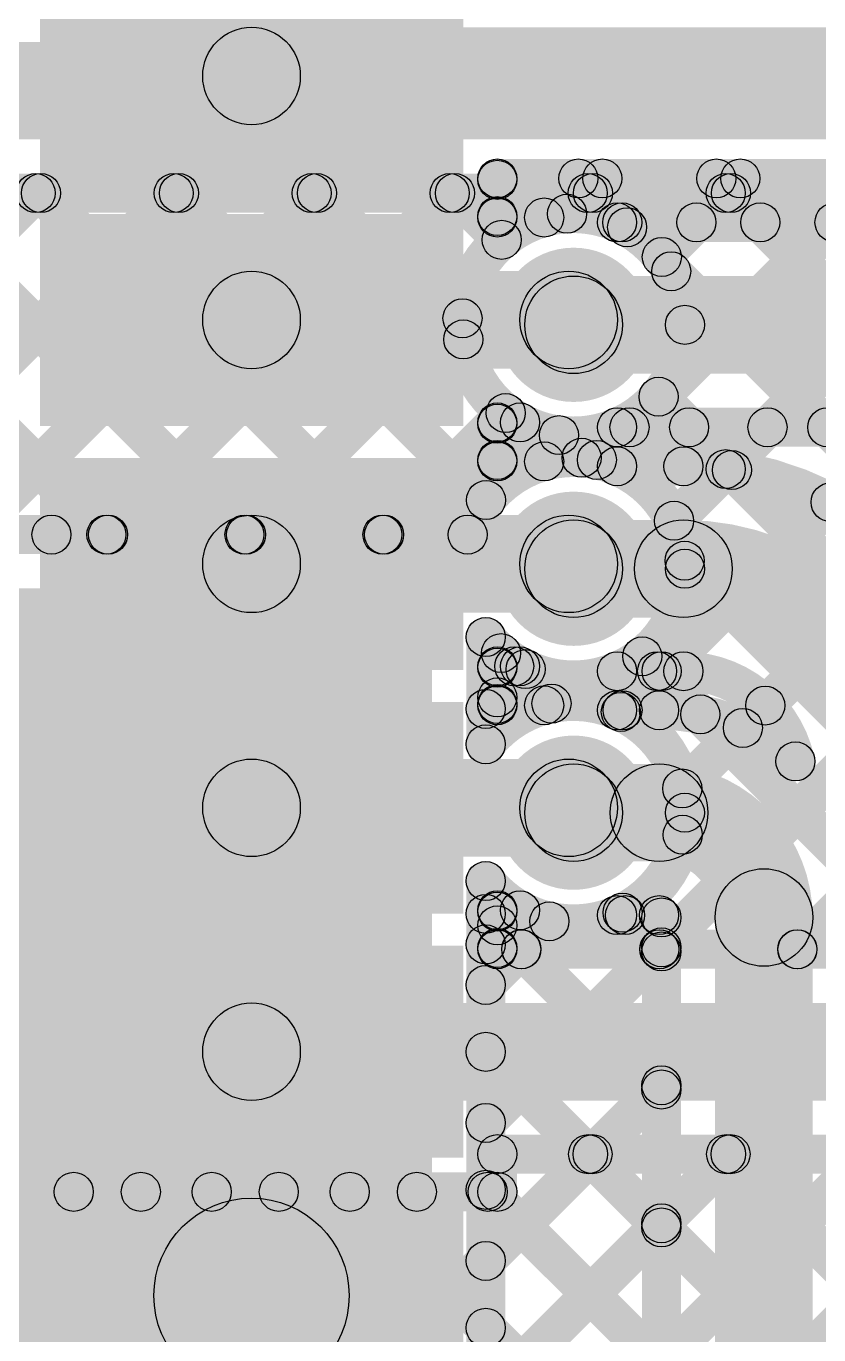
# Model space of a CAD drawing. Header units: millimetres. Extents: x 3.07 to 5.81, y 1.29 to 3.84.
# Drawn here: x 5.4988 to 5.6613, y 3.202 to 3.4702 of the extents above; entities that cross this region are included whole.
import ezdxf

# ---------------------------------------------------------------- set-up
doc = ezdxf.new("R2010")
doc.units = ezdxf.units.MM
doc.header["$MEASUREMENT"] = 0
for name, color, linetype in [('BottomLayer', 5, 'Continuous'), ('BottomSolder', 6, 'Continuous'), ('TopLayer', 1, 'Continuous'), ('TopPaste', 8, 'Continuous'), ('TopSolder', 216, 'Continuous'), ('ViaHoleLayer', 16, 'Continuous')]:
    doc.layers.add(name, color=color, linetype=linetype)

# ---------------------------------------------------------------- blocks, each defined once
blk = doc.blocks.new('ESP32_WROOM_32__16MB__16')
at = {"layer": 'TopLayer'}
for points in [[(0.29528, 0.3124), (0.37402, 0.3124), (0.37402, 0.27697), (0.29528, 0.27697)], [(0.29528, 0.2624), (0.37402, 0.2624), (0.37402, 0.22697), (0.29528, 0.22697)], [(0.29528, 0.2124), (0.37402, 0.2124), (0.37402, 0.17697), (0.29528, 0.17697)], [(0.29528, 0.1624), (0.37402, 0.1624), (0.37402, 0.12697), (0.29528, 0.12697)], [(0.29528, 0.1124), (0.37402, 0.1124), (0.37402, 0.07697), (0.29528, 0.07697)], [(0.29528, 0.0624), (0.37402, 0.0624), (0.37402, 0.02697), (0.29528, 0.02697)]]:
    blk.add_hatch(color=1, dxfattribs=at).paths.add_polyline_path(points)
at = {"layer": 'TopPaste'}
for points in [[(0.29528, 0.3124), (0.37402, 0.3124), (0.37402, 0.27697), (0.29528, 0.27697)], [(0.29528, 0.2624), (0.37402, 0.2624), (0.37402, 0.22697), (0.29528, 0.22697)], [(0.29528, 0.2124), (0.37402, 0.2124), (0.37402, 0.17697), (0.29528, 0.17697)], [(0.29528, 0.1624), (0.37402, 0.1624), (0.37402, 0.12697), (0.29528, 0.12697)], [(0.29528, 0.1124), (0.37402, 0.1124), (0.37402, 0.07697), (0.29528, 0.07697)], [(0.29528, 0.0624), (0.37402, 0.0624), (0.37402, 0.02697), (0.29528, 0.02697)]]:
    blk.add_hatch(color=8, dxfattribs=at).paths.add_polyline_path(points)
at = {"layer": 'TopSolder'}
for points in [[(0.29128, 0.3164), (0.37802, 0.3164), (0.37802, 0.27297), (0.29128, 0.27297)], [(0.29128, 0.2664), (0.37802, 0.2664), (0.37802, 0.22297), (0.29128, 0.22297)], [(0.29128, 0.2164), (0.37802, 0.2164), (0.37802, 0.17297), (0.29128, 0.17297)], [(0.29128, 0.1664), (0.37802, 0.1664), (0.37802, 0.12297), (0.29128, 0.12297)], [(0.29128, 0.1164), (0.37802, 0.1164), (0.37802, 0.07297), (0.29128, 0.07297)], [(0.29128, 0.0664), (0.37802, 0.0664), (0.37802, 0.02297), (0.29128, 0.02297)]]:
    blk.add_hatch(color=216, dxfattribs=at).paths.add_polyline_path(points)

msp = doc.modelspace()

# ---------------------------------------------------------------- hatches: boundary and pattern name
at = {"layer": 'BottomLayer'}
for points in [[(5.043, 3.447), (5.043, 3.467), (5.762, 3.467), (5.762, 3.447)], [(5.043, 3.432), (5.043, 3.44), (5.76, 3.44), (5.76, 3.432)], [(5.43358, 3.36317), (5.42792, 3.36883), (5.49792, 3.43883), (5.50358, 3.43317)], [(5.44243, 3.43317), (5.44809, 3.43883), (5.51809, 3.36883), (5.51243, 3.36317)], [(5.46186, 3.36317), (5.45621, 3.36883), (5.52621, 3.43883), (5.53186, 3.43317)], [(5.47072, 3.43317), (5.47638, 3.43883), (5.54638, 3.36883), (5.54072, 3.36317)], [(5.49015, 3.36317), (5.48449, 3.36883), (5.55449, 3.43883), (5.56015, 3.43317)], [(5.499, 3.43317), (5.50466, 3.43883), (5.57466, 3.36883), (5.569, 3.36317)], [(5.51843, 3.36317), (5.51278, 3.36883), (5.58278, 3.43883), (5.58843, 3.43317)], [(5.52729, 3.43317), (5.53294, 3.43883), (5.59587, 3.3759), (5.59022, 3.37024)], [(5.55557, 3.43317), (5.56123, 3.43883), (5.59121, 3.40884), (5.58556, 3.40319)], [(5.58386, 3.43317), (5.58951, 3.43883), (5.5991, 3.42924), (5.59344, 3.42359)], [(5.61249, 3.42894), (5.60683, 3.4346), (5.61106, 3.43883), (5.61672, 3.43317)], [(5.61214, 3.43317), (5.6178, 3.43883), (5.6238, 3.43283), (5.61814, 3.42717)], [(5.639, 3.42717), (5.63335, 3.43283), (5.63935, 3.43883), (5.645, 3.43317)], [(5.64042, 3.43317), (5.64608, 3.43883), (5.65208, 3.43283), (5.64642, 3.42717)], [(5.61991, 3.426), (5.61991, 3.434), (5.71134, 3.434), (5.71134, 3.426)], [(5.611, 3.399), (5.611, 3.419), (5.71134, 3.419), (5.71134, 3.399)], [(5.54672, 3.36317), (5.54106, 3.36883), (5.5854, 3.41317), (5.59106, 3.40751)], [(5.575, 3.36317), (5.56935, 3.36883), (5.59426, 3.39375), (5.59992, 3.38809)], [(5.61859, 3.37848), (5.61294, 3.38414), (5.61963, 3.39083), (5.62529, 3.38517)], [(5.61991, 3.384), (5.61991, 3.392), (5.71134, 3.392), (5.71134, 3.384)], [(5.63186, 3.38517), (5.63751, 3.39083), (5.64627, 3.38207), (5.64061, 3.37641)], [(5.645, 3.3766), (5.63934, 3.38225), (5.64791, 3.39083), (5.65357, 3.38517)], [(5.66014, 3.38517), (5.6658, 3.39083), (5.71583, 3.3408), (5.71017, 3.33514)], [(5.6665, 3.36981), (5.66084, 3.37547), (5.6762, 3.39083), (5.68185, 3.38517)], [(5.60519, 3.38356), (5.61084, 3.38921), (5.61548, 3.38458), (5.60982, 3.37892)], [(5.61991, 3.376), (5.61991, 3.384), (5.63351, 3.384), (5.63351, 3.376)], [(4.89, 3.362), (4.89, 3.37), (5.504, 3.37), (5.504, 3.362)], [(5.504, 3.362), (5.504, 3.37), (5.58929, 3.37), (5.58929, 3.362)], [(5.504, 3.362), (5.504, 3.37), (5.58929, 3.37), (5.58929, 3.362)], [(5.611, 3.349), (5.611, 3.369), (5.63351, 3.369), (5.63351, 3.349)], [(4.899, 3.293), (5.582, 3.293), (5.582, 3.355), (4.899, 3.355)], [(5.515, 2.971), (5.582, 2.971), (5.582, 3.355), (5.515, 3.355)], [(5.597, 3.32301), (5.589, 3.32301), (5.589, 3.34499), (5.597, 3.34499)], [(5.597, 3.32301), (5.589, 3.32301), (5.589, 3.34499), (5.597, 3.34499)], [(5.5933, 3.33888), (5.59896, 3.34453), (5.6093, 3.33419), (5.60365, 3.32853)], [(5.59583, 3.32743), (5.59017, 3.33309), (5.59833, 3.34125), (5.60399, 3.33559)], [(5.62385, 3.32717), (5.6182, 3.33283), (5.6262, 3.34083), (5.63185, 3.33517)], [(5.61991, 3.334), (5.61991, 3.342), (5.63351, 3.342), (5.63351, 3.334)], [(5.62529, 3.33517), (5.63094, 3.34083), (5.63979, 3.33198), (5.63413, 3.32632)], [(5.61991, 3.326), (5.61991, 3.334), (5.62852, 3.334), (5.62852, 3.326)], [(5.64852, 3.32355), (5.64286, 3.32921), (5.64745, 3.33379), (5.6531, 3.32813)], [(5.458, 2.886), (5.534, 2.886), (5.534, 3.322), (5.458, 3.322)], [(5.611, 3.299), (5.611, 3.319), (5.62852, 3.319), (5.62852, 3.299)], [(5.597, 3.282), (5.589, 3.282), (5.589, 3.29499), (5.597, 3.29499)], [(5.597, 3.282), (5.589, 3.282), (5.589, 3.29499), (5.597, 3.29499)], [(5.61991, 3.284), (5.61991, 3.292), (5.62852, 3.292), (5.62852, 3.284)], [(5.59017, 3.28543), (5.59583, 3.29109), (5.63183, 3.25509), (5.62617, 3.24943)], [(5.59583, 3.27086), (5.59017, 3.27652), (5.60322, 3.28956), (5.60887, 3.28391)], [(5.61872, 3.28517), (5.62438, 3.29083), (5.63183, 3.28338), (5.62617, 3.27772)], [(5.633, 2.583), (5.625, 2.583), (5.625, 3.28752), (5.633, 3.28752)], [(5.66, 2.581), (5.64, 2.581), (5.64, 3.28752), (5.66, 3.28752)], [(5.59583, 3.24258), (5.59017, 3.24823), (5.62617, 3.28423), (5.63183, 3.27858)], [(5.597, 2.963), (5.589, 2.963), (5.589, 3.282), (5.597, 3.282)], [(5.59017, 3.25715), (5.59583, 3.26281), (5.63183, 3.22681), (5.62617, 3.22115)], [(5.59583, 3.21429), (5.59017, 3.21995), (5.62617, 3.25595), (5.63183, 3.25029)], [(5.59017, 3.22887), (5.59583, 3.23452), (5.63183, 3.19852), (5.62617, 3.19287)], [(5.59583, 3.18601), (5.59017, 3.19166), (5.62617, 3.22766), (5.63183, 3.22201)], [(5.59017, 3.20058), (5.59583, 3.20624), (5.63183, 3.17024), (5.62617, 3.16458)]]:
    msp.add_hatch(color=5, dxfattribs=at).paths.add_polyline_path(points)
h = msp.add_hatch(color=5, dxfattribs=at)
edge = h.paths.add_edge_path()
edge.add_arc((5.50075, 3.436), 0.004, 0, 360)
h = msp.add_hatch(color=5, dxfattribs=at)
edge = h.paths.add_edge_path()
edge.add_arc((5.50183, 3.436), 0.004, 0, 360)
h = msp.add_hatch(color=5, dxfattribs=at)
edge = h.paths.add_edge_path()
edge.add_arc((5.52904, 3.436), 0.004, 0, 360)
h = msp.add_hatch(color=5, dxfattribs=at)
edge = h.paths.add_edge_path()
edge.add_arc((5.53012, 3.436), 0.004, 0, 360)
h = msp.add_hatch(color=5, dxfattribs=at)
edge = h.paths.add_edge_path()
edge.add_arc((5.55732, 3.436), 0.004, 0, 360)
h = msp.add_hatch(color=5, dxfattribs=at)
edge = h.paths.add_edge_path()
edge.add_arc((5.5584, 3.436), 0.004, 0, 360)
h = msp.add_hatch(color=5, dxfattribs=at)
edge = h.paths.add_edge_path()
edge.add_arc((5.58561, 3.436), 0.004, 0, 360)
h = msp.add_hatch(color=5, dxfattribs=at)
edge = h.paths.add_edge_path()
edge.add_arc((5.58668, 3.436), 0.004, 0, 360)
h = msp.add_hatch(color=5, dxfattribs=at)
edge = h.paths.add_edge_path()
edge.add_arc((5.61389, 3.436), 0.004, 0, 360)
h = msp.add_hatch(color=5, dxfattribs=at)
edge = h.paths.add_edge_path()
edge.add_arc((5.61497, 3.436), 0.004, 0, 360)
h = msp.add_hatch(color=5, dxfattribs=at)
edge = h.paths.add_edge_path()
edge.add_arc((5.64217, 3.436), 0.004, 0, 360)
h = msp.add_hatch(color=5, dxfattribs=at)
edge = h.paths.add_edge_path()
edge.add_arc((5.64325, 3.436), 0.004, 0, 360)
h = msp.add_hatch(color=5, dxfattribs=at)
edge = h.paths.add_edge_path()
edge.add_arc((5.60966, 3.43177), 0.004, 0, 360)
h = msp.add_hatch(color=5, dxfattribs=at)
edge = h.paths.add_edge_path()
edge.add_arc((5.61991, 3.43), 0.004, 0, 360)
h = msp.add_hatch(color=5, dxfattribs=at)
edge = h.paths.add_edge_path()
edge.add_arc((5.61991, 3.43), 0.004, 0, 360)
h = msp.add_hatch(color=5, dxfattribs=at)
edge = h.paths.add_edge_path()
edge.add_arc((5.62097, 3.43), 0.004, 0, 360)
h = msp.add_hatch(color=5, dxfattribs=at)
edge = h.paths.add_edge_path()
edge.add_arc((5.63617, 3.43), 0.004, 0, 360)
h = msp.add_hatch(color=5, dxfattribs=at)
edge = h.paths.add_edge_path()
edge.add_arc((5.64925, 3.43), 0.004, 0, 360)
h = msp.add_hatch(color=5, dxfattribs=at)
edge = h.paths.add_edge_path()
edge.add_arc((5.66446, 3.43), 0.004, 0, 360)
h = msp.add_hatch(color=5, dxfattribs=at)
edge = h.paths.add_edge_path()
edge.add_arc((5.59627, 3.42642), 0.004, 0, 360)
h = msp.add_hatch(color=5, dxfattribs=at)
edge = h.paths.add_edge_path()
edge.add_arc((5.611, 3.409), 0.01181, 0, 360)
h = msp.add_hatch(color=5, dxfattribs=at)
edge = h.paths.add_edge_path()
edge.add_arc((5.611, 3.409), 0.01, 0, 360)
h = msp.add_hatch(color=5, dxfattribs=at)
edge = h.paths.add_edge_path()
edge.add_arc((5.58823, 3.41034), 0.004, 0, 360)
h = msp.add_hatch(color=5, dxfattribs=at)
edge = h.paths.add_edge_path()
edge.add_arc((5.58839, 3.40601), 0.004, 0, 360)
h = msp.add_hatch(color=5, dxfattribs=at)
edge = h.paths.add_edge_path()
edge.add_arc((5.59709, 3.39092), 0.004, 0, 360)
h = msp.add_hatch(color=5, dxfattribs=at)
edge = h.paths.add_edge_path()
edge.add_arc((5.61991, 3.388), 0.004, 0, 360)
h = msp.add_hatch(color=5, dxfattribs=at)
edge = h.paths.add_edge_path()
edge.add_arc((5.61991, 3.388), 0.004, 0, 360)
h = msp.add_hatch(color=5, dxfattribs=at)
edge = h.paths.add_edge_path()
edge.add_arc((5.62246, 3.388), 0.004, 0, 360)
h = msp.add_hatch(color=5, dxfattribs=at)
edge = h.paths.add_edge_path()
edge.add_arc((5.63468, 3.388), 0.004, 0, 360)
h = msp.add_hatch(color=5, dxfattribs=at)
edge = h.paths.add_edge_path()
edge.add_arc((5.65074, 3.388), 0.004, 0, 360)
h = msp.add_hatch(color=5, dxfattribs=at)
edge = h.paths.add_edge_path()
edge.add_arc((5.66297, 3.388), 0.004, 0, 360)
h = msp.add_hatch(color=5, dxfattribs=at)
edge = h.paths.add_edge_path()
edge.add_arc((5.60801, 3.38639), 0.004, 0, 360)
h = msp.add_hatch(color=5, dxfattribs=at)
edge = h.paths.add_edge_path()
edge.add_arc((5.61265, 3.38175), 0.004, 0, 360)
h = msp.add_hatch(color=5, dxfattribs=at)
edge = h.paths.add_edge_path()
edge.add_arc((5.61577, 3.38131), 0.004, 0, 360)
h = msp.add_hatch(color=5, dxfattribs=at)
edge = h.paths.add_edge_path()
edge.add_arc((5.61991, 3.38), 0.004, 0, 360)
h = msp.add_hatch(color=5, dxfattribs=at)
edge = h.paths.add_edge_path()
edge.add_arc((5.61991, 3.38), 0.004, 0, 360)
h = msp.add_hatch(color=5, dxfattribs=at)
edge = h.paths.add_edge_path()
edge.add_arc((5.63351, 3.38), 0.004, 0, 360)
h = msp.add_hatch(color=5, dxfattribs=at)
edge = h.paths.add_edge_path()
edge.add_arc((5.63351, 3.38), 0.004, 0, 360)
h = msp.add_hatch(color=5, dxfattribs=at)
edge = h.paths.add_edge_path()
edge.add_arc((5.64217, 3.37942), 0.004, 0, 360)
h = msp.add_hatch(color=5, dxfattribs=at)
edge = h.paths.add_edge_path()
edge.add_arc((5.64344, 3.37924), 0.004, 0, 360)
h = msp.add_hatch(color=5, dxfattribs=at)
edge = h.paths.add_edge_path()
edge.add_arc((5.59305, 3.37307), 0.004, 0, 360)
h = msp.add_hatch(color=5, dxfattribs=at)
edge = h.paths.add_edge_path()
edge.add_arc((5.66367, 3.37264), 0.004, 0, 360)
h = msp.add_hatch(color=5, dxfattribs=at)
edge = h.paths.add_edge_path()
edge.add_arc((5.504, 3.366), 0.004, 0, 360)
h = msp.add_hatch(color=5, dxfattribs=at)
edge = h.paths.add_edge_path()
edge.add_arc((5.504, 3.366), 0.004, 0, 360)
h = msp.add_hatch(color=5, dxfattribs=at)
edge = h.paths.add_edge_path()
edge.add_arc((5.504, 3.366), 0.004, 0, 360)
h = msp.add_hatch(color=5, dxfattribs=at)
edge = h.paths.add_edge_path()
edge.add_arc((5.51526, 3.366), 0.004, 0, 360)
h = msp.add_hatch(color=5, dxfattribs=at)
edge = h.paths.add_edge_path()
edge.add_arc((5.5156, 3.366), 0.004, 0, 360)
h = msp.add_hatch(color=5, dxfattribs=at)
edge = h.paths.add_edge_path()
edge.add_arc((5.54355, 3.366), 0.004, 0, 360)
h = msp.add_hatch(color=5, dxfattribs=at)
edge = h.paths.add_edge_path()
edge.add_arc((5.54389, 3.366), 0.004, 0, 360)
h = msp.add_hatch(color=5, dxfattribs=at)
edge = h.paths.add_edge_path()
edge.add_arc((5.57183, 3.366), 0.004, 0, 360)
h = msp.add_hatch(color=5, dxfattribs=at)
edge = h.paths.add_edge_path()
edge.add_arc((5.57217, 3.366), 0.004, 0, 360)
h = msp.add_hatch(color=5, dxfattribs=at)
edge = h.paths.add_edge_path()
edge.add_arc((5.58929, 3.366), 0.004, 0, 360)
h = msp.add_hatch(color=5, dxfattribs=at)
edge = h.paths.add_edge_path()
edge.add_arc((5.58929, 3.366), 0.004, 0, 360)
h = msp.add_hatch(color=5, dxfattribs=at)
edge = h.paths.add_edge_path()
edge.add_arc((5.58929, 3.366), 0.004, 0, 360)
h = msp.add_hatch(color=5, dxfattribs=at)
edge = h.paths.add_edge_path()
edge.add_arc((5.611, 3.359), 0.01181, 0, 360)
h = msp.add_hatch(color=5, dxfattribs=at)
edge = h.paths.add_edge_path()
edge.add_arc((5.611, 3.359), 0.01, 0, 360)
h = msp.add_hatch(color=5, dxfattribs=at)
edge = h.paths.add_edge_path()
edge.add_arc((5.63351, 3.359), 0.01, 0, 360)
h = msp.add_hatch(color=5, dxfattribs=at)
edge = h.paths.add_edge_path()
edge.add_arc((5.63351, 3.359), 0.01, 0, 360)
h = msp.add_hatch(color=5, dxfattribs=at)
edge = h.paths.add_edge_path()
edge.add_arc((5.593, 3.34499), 0.004, 0, 360)
h = msp.add_hatch(color=5, dxfattribs=at)
edge = h.paths.add_edge_path()
edge.add_arc((5.593, 3.34499), 0.004, 0, 360)
h = msp.add_hatch(color=5, dxfattribs=at)
edge = h.paths.add_edge_path()
edge.add_arc((5.593, 3.34499), 0.004, 0, 360)
h = msp.add_hatch(color=5, dxfattribs=at)
edge = h.paths.add_edge_path()
edge.add_arc((5.59613, 3.3417), 0.004, 0, 360)
h = msp.add_hatch(color=5, dxfattribs=at)
edge = h.paths.add_edge_path()
edge.add_arc((5.60116, 3.33842), 0.004, 0, 360)
h = msp.add_hatch(color=5, dxfattribs=at)
edge = h.paths.add_edge_path()
edge.add_arc((5.61991, 3.338), 0.004, 0, 360)
h = msp.add_hatch(color=5, dxfattribs=at)
edge = h.paths.add_edge_path()
edge.add_arc((5.61991, 3.338), 0.004, 0, 360)
h = msp.add_hatch(color=5, dxfattribs=at)
edge = h.paths.add_edge_path()
edge.add_arc((5.62812, 3.338), 0.004, 0, 360)
h = msp.add_hatch(color=5, dxfattribs=at)
edge = h.paths.add_edge_path()
edge.add_arc((5.62903, 3.338), 0.004, 0, 360)
h = msp.add_hatch(color=5, dxfattribs=at)
edge = h.paths.add_edge_path()
edge.add_arc((5.63351, 3.338), 0.004, 0, 360)
h = msp.add_hatch(color=5, dxfattribs=at)
edge = h.paths.add_edge_path()
edge.add_arc((5.63351, 3.338), 0.004, 0, 360)
h = msp.add_hatch(color=5, dxfattribs=at)
edge = h.paths.add_edge_path()
edge.add_arc((5.60647, 3.33136), 0.004, 0, 360)
h = msp.add_hatch(color=5, dxfattribs=at)
edge = h.paths.add_edge_path()
edge.add_arc((5.65027, 3.33096), 0.004, 0, 360)
h = msp.add_hatch(color=5, dxfattribs=at)
edge = h.paths.add_edge_path()
edge.add_arc((5.593, 3.33026), 0.004, 0, 360)
h = msp.add_hatch(color=5, dxfattribs=at)
edge = h.paths.add_edge_path()
edge.add_arc((5.61991, 3.33), 0.004, 0, 360)
h = msp.add_hatch(color=5, dxfattribs=at)
edge = h.paths.add_edge_path()
edge.add_arc((5.61991, 3.33), 0.004, 0, 360)
h = msp.add_hatch(color=5, dxfattribs=at)
edge = h.paths.add_edge_path()
edge.add_arc((5.62103, 3.33), 0.004, 0, 360)
h = msp.add_hatch(color=5, dxfattribs=at)
edge = h.paths.add_edge_path()
edge.add_arc((5.62852, 3.33), 0.004, 0, 360)
h = msp.add_hatch(color=5, dxfattribs=at)
edge = h.paths.add_edge_path()
edge.add_arc((5.62852, 3.33), 0.004, 0, 360)
h = msp.add_hatch(color=5, dxfattribs=at)
edge = h.paths.add_edge_path()
edge.add_arc((5.63696, 3.32915), 0.004, 0, 360)
h = msp.add_hatch(color=5, dxfattribs=at)
edge = h.paths.add_edge_path()
edge.add_arc((5.64569, 3.32638), 0.004, 0, 360)
h = msp.add_hatch(color=5, dxfattribs=at)
edge = h.paths.add_edge_path()
edge.add_arc((5.593, 3.32301), 0.004, 0, 360)
h = msp.add_hatch(color=5, dxfattribs=at)
edge = h.paths.add_edge_path()
edge.add_arc((5.593, 3.32301), 0.004, 0, 360)
h = msp.add_hatch(color=5, dxfattribs=at)
edge = h.paths.add_edge_path()
edge.add_arc((5.593, 3.32301), 0.004, 0, 360)
h = msp.add_hatch(color=5, dxfattribs=at)
edge = h.paths.add_edge_path()
edge.add_arc((5.65646, 3.31952), 0.004, 0, 360)
h = msp.add_hatch(color=5, dxfattribs=at)
edge = h.paths.add_edge_path()
edge.add_arc((5.65646, 3.31952), 0.004, 0, 360)
h = msp.add_hatch(color=5, dxfattribs=at)
edge = h.paths.add_edge_path()
edge.add_arc((5.611, 3.309), 0.01181, 0, 360)
h = msp.add_hatch(color=5, dxfattribs=at)
edge = h.paths.add_edge_path()
edge.add_arc((5.611, 3.309), 0.01, 0, 360)
h = msp.add_hatch(color=5, dxfattribs=at)
edge = h.paths.add_edge_path()
edge.add_arc((5.62852, 3.309), 0.01, 0, 360)
h = msp.add_hatch(color=5, dxfattribs=at)
edge = h.paths.add_edge_path()
edge.add_arc((5.62852, 3.309), 0.01, 0, 360)
h = msp.add_hatch(color=5, dxfattribs=at)
edge = h.paths.add_edge_path()
edge.add_arc((5.593, 3.29499), 0.004, 0, 360)
h = msp.add_hatch(color=5, dxfattribs=at)
edge = h.paths.add_edge_path()
edge.add_arc((5.593, 3.29499), 0.004, 0, 360)
h = msp.add_hatch(color=5, dxfattribs=at)
edge = h.paths.add_edge_path()
edge.add_arc((5.593, 3.29499), 0.004, 0, 360)
h = msp.add_hatch(color=5, dxfattribs=at)
edge = h.paths.add_edge_path()
edge.add_arc((5.65, 3.28752), 0.01, 0, 360)
h = msp.add_hatch(color=5, dxfattribs=at)
edge = h.paths.add_edge_path()
edge.add_arc((5.65, 3.28752), 0.01, 0, 360)
h = msp.add_hatch(color=5, dxfattribs=at)
edge = h.paths.add_edge_path()
edge.add_arc((5.593, 3.28826), 0.004, 0, 360)
h = msp.add_hatch(color=5, dxfattribs=at)
edge = h.paths.add_edge_path()
edge.add_arc((5.61991, 3.288), 0.004, 0, 360)
h = msp.add_hatch(color=5, dxfattribs=at)
edge = h.paths.add_edge_path()
edge.add_arc((5.61991, 3.288), 0.004, 0, 360)
h = msp.add_hatch(color=5, dxfattribs=at)
edge = h.paths.add_edge_path()
edge.add_arc((5.62155, 3.288), 0.004, 0, 360)
h = msp.add_hatch(color=5, dxfattribs=at)
edge = h.paths.add_edge_path()
edge.add_arc((5.62852, 3.288), 0.004, 0, 360)
h = msp.add_hatch(color=5, dxfattribs=at)
edge = h.paths.add_edge_path()
edge.add_arc((5.629, 3.28752), 0.004, 0, 360)
h = msp.add_hatch(color=5, dxfattribs=at)
edge = h.paths.add_edge_path()
edge.add_arc((5.60604, 3.28673), 0.004, 0, 360)
h = msp.add_hatch(color=5, dxfattribs=at)
edge = h.paths.add_edge_path()
edge.add_arc((5.593, 3.282), 0.004, 0, 360)
h = msp.add_hatch(color=5, dxfattribs=at)
edge = h.paths.add_edge_path()
edge.add_arc((5.593, 3.282), 0.004, 0, 360)
h = msp.add_hatch(color=5, dxfattribs=at)
edge = h.paths.add_edge_path()
edge.add_arc((5.593, 3.282), 0.004, 0, 360)
h = msp.add_hatch(color=5, dxfattribs=at)
edge = h.paths.add_edge_path()
edge.add_arc((5.629, 3.2814), 0.004, 0, 360)
h = msp.add_hatch(color=5, dxfattribs=at)
edge = h.paths.add_edge_path()
edge.add_arc((5.629, 3.28055), 0.004, 0, 360)
h = msp.add_hatch(color=5, dxfattribs=at)
edge = h.paths.add_edge_path()
edge.add_arc((5.593, 3.27369), 0.004, 0, 360)
h = msp.add_hatch(color=5, dxfattribs=at)
edge = h.paths.add_edge_path()
edge.add_arc((5.593, 3.25998), 0.004, 0, 360)
h = msp.add_hatch(color=5, dxfattribs=at)
edge = h.paths.add_edge_path()
edge.add_arc((5.629, 3.25312), 0.004, 0, 360)
h = msp.add_hatch(color=5, dxfattribs=at)
edge = h.paths.add_edge_path()
edge.add_arc((5.629, 3.25226), 0.004, 0, 360)
h = msp.add_hatch(color=5, dxfattribs=at)
edge = h.paths.add_edge_path()
edge.add_arc((5.593, 3.2454), 0.004, 0, 360)
h = msp.add_hatch(color=5, dxfattribs=at)
edge = h.paths.add_edge_path()
edge.add_arc((5.593, 3.23169), 0.004, 0, 360)
h = msp.add_hatch(color=5, dxfattribs=at)
edge = h.paths.add_edge_path()
edge.add_arc((5.629, 3.22484), 0.004, 0, 360)
h = msp.add_hatch(color=5, dxfattribs=at)
edge = h.paths.add_edge_path()
edge.add_arc((5.629, 3.22398), 0.004, 0, 360)
h = msp.add_hatch(color=5, dxfattribs=at)
edge = h.paths.add_edge_path()
edge.add_arc((5.593, 3.21712), 0.004, 0, 360)
h = msp.add_hatch(color=5, dxfattribs=at)
edge = h.paths.add_edge_path()
edge.add_arc((5.593, 3.20341), 0.004, 0, 360)
at = {"layer": 'BottomSolder'}
h = msp.add_hatch(color=6, dxfattribs=at)
edge = h.paths.add_edge_path()
edge.add_arc((5.611, 3.409), 0.01581, 0, 360)
h = msp.add_hatch(color=6, dxfattribs=at)
edge = h.paths.add_edge_path()
edge.add_arc((5.611, 3.359), 0.01581, 0, 360)
h = msp.add_hatch(color=6, dxfattribs=at)
edge = h.paths.add_edge_path()
edge.add_arc((5.611, 3.309), 0.01581, 0, 360)
at = {"layer": 'TopLayer'}
for points in [[(5.21373, 3.49217), (5.21939, 3.49783), (5.52567, 3.19155), (5.52001, 3.18589)], [(5.545, 3.45), (5.545, 3.47), (5.74868, 3.47), (5.74868, 3.45)], [(5.59537, 3.435), (5.59537, 3.443), (5.74868, 3.443), (5.74868, 3.435)], [(5.61249, 3.42894), (5.60683, 3.4346), (5.61406, 3.44183), (5.61972, 3.43617)], [(5.60914, 3.43617), (5.6148, 3.44183), (5.6248, 3.43183), (5.61914, 3.42617)], [(5.61859, 3.37848), (5.61294, 3.38414), (5.67063, 3.44183), (5.67629, 3.43617)], [(5.62351, 3.32683), (5.61785, 3.33248), (5.7272, 3.44183), (5.73285, 3.43617)], [(5.63191, 3.42008), (5.62625, 3.42574), (5.64235, 3.44183), (5.648, 3.43617)], [(5.63441, 3.36601), (5.62875, 3.37167), (5.69891, 3.44183), (5.70457, 3.43617)], [(5.63742, 3.43617), (5.64308, 3.44183), (5.75783, 3.32708), (5.75217, 3.32142)], [(5.59937, 3.43128), (5.59137, 3.43128), (5.59137, 3.43872), (5.59937, 3.43872)], [(5.59937, 3.43128), (5.59137, 3.43128), (5.59137, 3.43872), (5.59937, 3.43872)], [(5.63609, 3.31113), (5.63044, 3.31678), (5.75166, 3.438), (5.75731, 3.43235)], [(5.59537, 3.427), (5.59537, 3.435), (5.60497, 3.435), (5.60497, 3.427)], [(5.62817, 3.41714), (5.63383, 3.4228), (5.75783, 3.2988), (5.75217, 3.29314)], [(5.545, 3.4), (5.545, 3.42), (5.61, 3.42), (5.61, 3.4)], [(5.63142, 3.27817), (5.62577, 3.28383), (5.75217, 3.41023), (5.75783, 3.40458)], [(5.62559, 3.39144), (5.63124, 3.3971), (5.75783, 3.27051), (5.75217, 3.26486)], [(5.59537, 3.385), (5.59537, 3.393), (5.60003, 3.393), (5.60003, 3.385)], [(5.59937, 3.38128), (5.59137, 3.38128), (5.59137, 3.38872), (5.59937, 3.38872)], [(5.59937, 3.38128), (5.59137, 3.38128), (5.59137, 3.38872), (5.59937, 3.38872)], [(5.60519, 3.38356), (5.61084, 3.38921), (5.61548, 3.38458), (5.60982, 3.37892)], [(5.59537, 3.377), (5.59537, 3.385), (5.60497, 3.385), (5.60497, 3.377)], [(5.65971, 3.27817), (5.65405, 3.28383), (5.75217, 3.38195), (5.75783, 3.37629)], [(5.545, 3.35), (5.545, 3.37), (5.61, 3.37), (5.61, 3.35)], [(5.63092, 3.35782), (5.63658, 3.36348), (5.71763, 3.28243), (5.71197, 3.27677)], [(5.59537, 3.335), (5.59537, 3.343), (5.60003, 3.343), (5.60003, 3.335)], [(5.62224, 3.33822), (5.6279, 3.34387), (5.68794, 3.28383), (5.68229, 3.27817)], [(5.5982, 3.3298), (5.59254, 3.33546), (5.59833, 3.34125), (5.60399, 3.33559)], [(5.596, 3.33617), (5.60166, 3.34183), (5.6093, 3.33419), (5.60365, 3.32853)], [(5.59937, 3.33128), (5.59137, 3.33128), (5.59137, 3.33872), (5.59937, 3.33872)], [(5.59937, 3.33128), (5.59137, 3.33128), (5.59137, 3.33872), (5.59937, 3.33872)], [(5.59537, 3.327), (5.59537, 3.335), (5.60497, 3.335), (5.60497, 3.327)], [(5.545, 3.3), (5.545, 3.32), (5.61, 3.32), (5.61, 3.3)], [(5.63053, 3.30165), (5.63619, 3.3073), (5.65966, 3.28383), (5.654, 3.27817)], [(5.59537, 3.285), (5.59537, 3.293), (5.60003, 3.293), (5.60003, 3.285)], [(5.59937, 3.28128), (5.59137, 3.28128), (5.59137, 3.28872), (5.59937, 3.28872)], [(5.59937, 3.28128), (5.59137, 3.28128), (5.59137, 3.28872), (5.59937, 3.28872)], [(5.59254, 3.28306), (5.5982, 3.28872), (5.60309, 3.28383), (5.59743, 3.27817)], [(5.60314, 3.27817), (5.59748, 3.28383), (5.60322, 3.28956), (5.60887, 3.28391)], [(5.6182, 3.28569), (5.62386, 3.29134), (5.63138, 3.28383), (5.62572, 3.27817)], [(5.59537, 3.277), (5.59537, 3.285), (5.69897, 3.285), (5.69897, 3.277)], [(5.545, 3.25), (5.545, 3.27), (5.704, 3.27), (5.704, 3.25)], [(5.56742, 3.18589), (5.56177, 3.19155), (5.61205, 3.24183), (5.61771, 3.23617)], [(5.59571, 3.18589), (5.59005, 3.19155), (5.64034, 3.24183), (5.64599, 3.23617)], [(5.59537, 3.235), (5.59537, 3.243), (5.69403, 3.243), (5.69403, 3.235)], [(5.61628, 3.17817), (5.61062, 3.18383), (5.66862, 3.24183), (5.67428, 3.23617)], [(5.61115, 3.23617), (5.61681, 3.24183), (5.67481, 3.18383), (5.66915, 3.17817)], [(5.63943, 3.23617), (5.64509, 3.24183), (5.70309, 3.18383), (5.69743, 3.17817)], [(5.59937, 3.23128), (5.59137, 3.23128), (5.59137, 3.239), (5.59937, 3.239)], [(5.64456, 3.17817), (5.6389, 3.18383), (5.69519, 3.24011), (5.70085, 3.23446)], [(5.49463, 3.22728), (5.49463, 3.23528), (5.59537, 3.23528), (5.59537, 3.22728)], [(5.16485, 2.86817), (5.1592, 2.87383), (5.51948, 3.23411), (5.52514, 3.22845)], [(5.51086, 3.18589), (5.5052, 3.19155), (5.54777, 3.23411), (5.55342, 3.22845)], [(5.50573, 3.22845), (5.51139, 3.23411), (5.55395, 3.19155), (5.5483, 3.18589)], [(5.53914, 3.18589), (5.53348, 3.19155), (5.57605, 3.23411), (5.58171, 3.22845)], [(5.53401, 3.22845), (5.53967, 3.23411), (5.58224, 3.19155), (5.57658, 3.18589)], [(5.5623, 3.22845), (5.56796, 3.23411), (5.61824, 3.18383), (5.61258, 3.17817)], [(5.59058, 3.22845), (5.59624, 3.23411), (5.64652, 3.18383), (5.64087, 3.17817)], [(5.17667, 3.19), (5.17667, 3.23), (5.545, 3.23), (5.545, 3.19)]]:
    msp.add_hatch(color=1, dxfattribs=at).paths.add_polyline_path(points)
h = msp.add_hatch(color=1, dxfattribs=at)
edge = h.paths.add_edge_path()
edge.add_arc((5.545, 3.46), 0.01, 0, 360)
h = msp.add_hatch(color=1, dxfattribs=at)
edge = h.paths.add_edge_path()
edge.add_arc((5.59537, 3.439), 0.004, 0, 360)
h = msp.add_hatch(color=1, dxfattribs=at)
edge = h.paths.add_edge_path()
edge.add_arc((5.59537, 3.43872), 0.004, 0, 360)
h = msp.add_hatch(color=1, dxfattribs=at)
edge = h.paths.add_edge_path()
edge.add_arc((5.59537, 3.43872), 0.004, 0, 360)
h = msp.add_hatch(color=1, dxfattribs=at)
edge = h.paths.add_edge_path()
edge.add_arc((5.61197, 3.439), 0.004, 0, 360)
h = msp.add_hatch(color=1, dxfattribs=at)
edge = h.paths.add_edge_path()
edge.add_arc((5.61689, 3.439), 0.004, 0, 360)
h = msp.add_hatch(color=1, dxfattribs=at)
edge = h.paths.add_edge_path()
edge.add_arc((5.64025, 3.439), 0.004, 0, 360)
h = msp.add_hatch(color=1, dxfattribs=at)
edge = h.paths.add_edge_path()
edge.add_arc((5.64517, 3.439), 0.004, 0, 360)
h = msp.add_hatch(color=1, dxfattribs=at)
edge = h.paths.add_edge_path()
edge.add_arc((5.59537, 3.43128), 0.004, 0, 360)
h = msp.add_hatch(color=1, dxfattribs=at)
edge = h.paths.add_edge_path()
edge.add_arc((5.59537, 3.43128), 0.004, 0, 360)
h = msp.add_hatch(color=1, dxfattribs=at)
edge = h.paths.add_edge_path()
edge.add_arc((5.59537, 3.431), 0.004, 0, 360)
h = msp.add_hatch(color=1, dxfattribs=at)
edge = h.paths.add_edge_path()
edge.add_arc((5.60497, 3.431), 0.004, 0, 360)
h = msp.add_hatch(color=1, dxfattribs=at)
edge = h.paths.add_edge_path()
edge.add_arc((5.60497, 3.431), 0.004, 0, 360)
h = msp.add_hatch(color=1, dxfattribs=at)
edge = h.paths.add_edge_path()
edge.add_arc((5.60966, 3.43177), 0.004, 0, 360)
h = msp.add_hatch(color=1, dxfattribs=at)
edge = h.paths.add_edge_path()
edge.add_arc((5.62197, 3.429), 0.004, 0, 360)
h = msp.add_hatch(color=1, dxfattribs=at)
edge = h.paths.add_edge_path()
edge.add_arc((5.62908, 3.42291), 0.004, 0, 360)
h = msp.add_hatch(color=1, dxfattribs=at)
edge = h.paths.add_edge_path()
edge.add_arc((5.631, 3.41997), 0.004, 0, 360)
h = msp.add_hatch(color=1, dxfattribs=at)
edge = h.paths.add_edge_path()
edge.add_arc((5.611, 3.409), 0.01181, 0, 360)
h = msp.add_hatch(color=1, dxfattribs=at)
edge = h.paths.add_edge_path()
edge.add_arc((5.545, 3.41), 0.01, 0, 360)
h = msp.add_hatch(color=1, dxfattribs=at)
edge = h.paths.add_edge_path()
edge.add_arc((5.61, 3.41), 0.01, 0, 360)
h = msp.add_hatch(color=1, dxfattribs=at)
edge = h.paths.add_edge_path()
edge.add_arc((5.63381, 3.409), 0.004, 0, 360)
h = msp.add_hatch(color=1, dxfattribs=at)
edge = h.paths.add_edge_path()
edge.add_arc((5.63381, 3.409), 0.004, 0, 360)
h = msp.add_hatch(color=1, dxfattribs=at)
edge = h.paths.add_edge_path()
edge.add_arc((5.62842, 3.39427), 0.004, 0, 360)
h = msp.add_hatch(color=1, dxfattribs=at)
edge = h.paths.add_edge_path()
edge.add_arc((5.59537, 3.389), 0.004, 0, 360)
h = msp.add_hatch(color=1, dxfattribs=at)
edge = h.paths.add_edge_path()
edge.add_arc((5.59537, 3.38872), 0.004, 0, 360)
h = msp.add_hatch(color=1, dxfattribs=at)
edge = h.paths.add_edge_path()
edge.add_arc((5.59537, 3.38872), 0.004, 0, 360)
h = msp.add_hatch(color=1, dxfattribs=at)
edge = h.paths.add_edge_path()
edge.add_arc((5.60003, 3.389), 0.004, 0, 360)
h = msp.add_hatch(color=1, dxfattribs=at)
edge = h.paths.add_edge_path()
edge.add_arc((5.60003, 3.389), 0.004, 0, 360)
h = msp.add_hatch(color=1, dxfattribs=at)
edge = h.paths.add_edge_path()
edge.add_arc((5.60801, 3.38639), 0.004, 0, 360)
h = msp.add_hatch(color=1, dxfattribs=at)
edge = h.paths.add_edge_path()
edge.add_arc((5.59537, 3.38128), 0.004, 0, 360)
h = msp.add_hatch(color=1, dxfattribs=at)
edge = h.paths.add_edge_path()
edge.add_arc((5.59537, 3.38128), 0.004, 0, 360)
h = msp.add_hatch(color=1, dxfattribs=at)
edge = h.paths.add_edge_path()
edge.add_arc((5.61265, 3.38175), 0.004, 0, 360)
h = msp.add_hatch(color=1, dxfattribs=at)
edge = h.paths.add_edge_path()
edge.add_arc((5.61577, 3.38131), 0.004, 0, 360)
h = msp.add_hatch(color=1, dxfattribs=at)
edge = h.paths.add_edge_path()
edge.add_arc((5.59537, 3.381), 0.004, 0, 360)
h = msp.add_hatch(color=1, dxfattribs=at)
edge = h.paths.add_edge_path()
edge.add_arc((5.60497, 3.381), 0.004, 0, 360)
h = msp.add_hatch(color=1, dxfattribs=at)
edge = h.paths.add_edge_path()
edge.add_arc((5.60497, 3.381), 0.004, 0, 360)
h = msp.add_hatch(color=1, dxfattribs=at)
edge = h.paths.add_edge_path()
edge.add_arc((5.63158, 3.36884), 0.004, 0, 360)
h = msp.add_hatch(color=1, dxfattribs=at)
edge = h.paths.add_edge_path()
edge.add_arc((5.545, 3.36), 0.01, 0, 360)
h = msp.add_hatch(color=1, dxfattribs=at)
edge = h.paths.add_edge_path()
edge.add_arc((5.611, 3.359), 0.01181, 0, 360)
h = msp.add_hatch(color=1, dxfattribs=at)
edge = h.paths.add_edge_path()
edge.add_arc((5.61, 3.36), 0.01, 0, 360)
h = msp.add_hatch(color=1, dxfattribs=at)
edge = h.paths.add_edge_path()
edge.add_arc((5.63375, 3.36065), 0.004, 0, 360)
h = msp.add_hatch(color=1, dxfattribs=at)
edge = h.paths.add_edge_path()
edge.add_arc((5.63381, 3.359), 0.004, 0, 360)
h = msp.add_hatch(color=1, dxfattribs=at)
edge = h.paths.add_edge_path()
edge.add_arc((5.63381, 3.359), 0.004, 0, 360)
h = msp.add_hatch(color=1, dxfattribs=at)
edge = h.paths.add_edge_path()
edge.add_arc((5.62507, 3.34105), 0.004, 0, 360)
h = msp.add_hatch(color=1, dxfattribs=at)
edge = h.paths.add_edge_path()
edge.add_arc((5.59537, 3.339), 0.004, 0, 360)
h = msp.add_hatch(color=1, dxfattribs=at)
edge = h.paths.add_edge_path()
edge.add_arc((5.59537, 3.33872), 0.004, 0, 360)
h = msp.add_hatch(color=1, dxfattribs=at)
edge = h.paths.add_edge_path()
edge.add_arc((5.59537, 3.33872), 0.004, 0, 360)
h = msp.add_hatch(color=1, dxfattribs=at)
edge = h.paths.add_edge_path()
edge.add_arc((5.59883, 3.339), 0.004, 0, 360)
h = msp.add_hatch(color=1, dxfattribs=at)
edge = h.paths.add_edge_path()
edge.add_arc((5.60003, 3.339), 0.004, 0, 360)
h = msp.add_hatch(color=1, dxfattribs=at)
edge = h.paths.add_edge_path()
edge.add_arc((5.60003, 3.339), 0.004, 0, 360)
h = msp.add_hatch(color=1, dxfattribs=at)
edge = h.paths.add_edge_path()
edge.add_arc((5.60116, 3.33842), 0.004, 0, 360)
h = msp.add_hatch(color=1, dxfattribs=at)
edge = h.paths.add_edge_path()
edge.add_arc((5.59537, 3.33263), 0.004, 0, 360)
h = msp.add_hatch(color=1, dxfattribs=at)
edge = h.paths.add_edge_path()
edge.add_arc((5.59537, 3.33128), 0.004, 0, 360)
h = msp.add_hatch(color=1, dxfattribs=at)
edge = h.paths.add_edge_path()
edge.add_arc((5.59537, 3.33128), 0.004, 0, 360)
h = msp.add_hatch(color=1, dxfattribs=at)
edge = h.paths.add_edge_path()
edge.add_arc((5.59537, 3.331), 0.004, 0, 360)
h = msp.add_hatch(color=1, dxfattribs=at)
edge = h.paths.add_edge_path()
edge.add_arc((5.60497, 3.331), 0.004, 0, 360)
h = msp.add_hatch(color=1, dxfattribs=at)
edge = h.paths.add_edge_path()
edge.add_arc((5.60497, 3.331), 0.004, 0, 360)
h = msp.add_hatch(color=1, dxfattribs=at)
edge = h.paths.add_edge_path()
edge.add_arc((5.60647, 3.33136), 0.004, 0, 360)
h = msp.add_hatch(color=1, dxfattribs=at)
edge = h.paths.add_edge_path()
edge.add_arc((5.62068, 3.32965), 0.004, 0, 360)
h = msp.add_hatch(color=1, dxfattribs=at)
edge = h.paths.add_edge_path()
edge.add_arc((5.545, 3.31), 0.01, 0, 360)
h = msp.add_hatch(color=1, dxfattribs=at)
edge = h.paths.add_edge_path()
edge.add_arc((5.611, 3.309), 0.01181, 0, 360)
h = msp.add_hatch(color=1, dxfattribs=at)
edge = h.paths.add_edge_path()
edge.add_arc((5.61, 3.31), 0.01, 0, 360)
h = msp.add_hatch(color=1, dxfattribs=at)
edge = h.paths.add_edge_path()
edge.add_arc((5.63327, 3.31396), 0.004, 0, 360)
h = msp.add_hatch(color=1, dxfattribs=at)
edge = h.paths.add_edge_path()
edge.add_arc((5.63381, 3.309), 0.004, 0, 360)
h = msp.add_hatch(color=1, dxfattribs=at)
edge = h.paths.add_edge_path()
edge.add_arc((5.63381, 3.309), 0.004, 0, 360)
h = msp.add_hatch(color=1, dxfattribs=at)
edge = h.paths.add_edge_path()
edge.add_arc((5.63336, 3.30447), 0.004, 0, 360)
h = msp.add_hatch(color=1, dxfattribs=at)
edge = h.paths.add_edge_path()
edge.add_arc((5.59537, 3.289), 0.004, 0, 360)
h = msp.add_hatch(color=1, dxfattribs=at)
edge = h.paths.add_edge_path()
edge.add_arc((5.59537, 3.28872), 0.004, 0, 360)
h = msp.add_hatch(color=1, dxfattribs=at)
edge = h.paths.add_edge_path()
edge.add_arc((5.59537, 3.28872), 0.004, 0, 360)
h = msp.add_hatch(color=1, dxfattribs=at)
edge = h.paths.add_edge_path()
edge.add_arc((5.60003, 3.289), 0.004, 0, 360)
h = msp.add_hatch(color=1, dxfattribs=at)
edge = h.paths.add_edge_path()
edge.add_arc((5.60003, 3.289), 0.004, 0, 360)
h = msp.add_hatch(color=1, dxfattribs=at)
edge = h.paths.add_edge_path()
edge.add_arc((5.62103, 3.28851), 0.004, 0, 360)
h = msp.add_hatch(color=1, dxfattribs=at)
edge = h.paths.add_edge_path()
edge.add_arc((5.59537, 3.28589), 0.004, 0, 360)
h = msp.add_hatch(color=1, dxfattribs=at)
edge = h.paths.add_edge_path()
edge.add_arc((5.60604, 3.28673), 0.004, 0, 360)
h = msp.add_hatch(color=1, dxfattribs=at)
edge = h.paths.add_edge_path()
edge.add_arc((5.59537, 3.28128), 0.004, 0, 360)
h = msp.add_hatch(color=1, dxfattribs=at)
edge = h.paths.add_edge_path()
edge.add_arc((5.59537, 3.28128), 0.004, 0, 360)
h = msp.add_hatch(color=1, dxfattribs=at)
edge = h.paths.add_edge_path()
edge.add_arc((5.59537, 3.281), 0.004, 0, 360)
h = msp.add_hatch(color=1, dxfattribs=at)
edge = h.paths.add_edge_path()
edge.add_arc((5.60026, 3.281), 0.004, 0, 360)
h = msp.add_hatch(color=1, dxfattribs=at)
edge = h.paths.add_edge_path()
edge.add_arc((5.60031, 3.281), 0.004, 0, 360)
h = msp.add_hatch(color=1, dxfattribs=at)
edge = h.paths.add_edge_path()
edge.add_arc((5.62855, 3.281), 0.004, 0, 360)
h = msp.add_hatch(color=1, dxfattribs=at)
edge = h.paths.add_edge_path()
edge.add_arc((5.6286, 3.281), 0.004, 0, 360)
h = msp.add_hatch(color=1, dxfattribs=at)
edge = h.paths.add_edge_path()
edge.add_arc((5.65683, 3.281), 0.004, 0, 360)
h = msp.add_hatch(color=1, dxfattribs=at)
edge = h.paths.add_edge_path()
edge.add_arc((5.65688, 3.281), 0.004, 0, 360)
h = msp.add_hatch(color=1, dxfattribs=at)
edge = h.paths.add_edge_path()
edge.add_arc((5.545, 3.26), 0.01, 0, 360)
h = msp.add_hatch(color=1, dxfattribs=at)
edge = h.paths.add_edge_path()
edge.add_arc((5.59537, 3.239), 0.004, 0, 360)
h = msp.add_hatch(color=1, dxfattribs=at)
edge = h.paths.add_edge_path()
edge.add_arc((5.59537, 3.239), 0.004, 0, 360)
h = msp.add_hatch(color=1, dxfattribs=at)
edge = h.paths.add_edge_path()
edge.add_arc((5.61398, 3.239), 0.004, 0, 360)
h = msp.add_hatch(color=1, dxfattribs=at)
edge = h.paths.add_edge_path()
edge.add_arc((5.61488, 3.239), 0.004, 0, 360)
h = msp.add_hatch(color=1, dxfattribs=at)
edge = h.paths.add_edge_path()
edge.add_arc((5.64226, 3.239), 0.004, 0, 360)
h = msp.add_hatch(color=1, dxfattribs=at)
edge = h.paths.add_edge_path()
edge.add_arc((5.64316, 3.239), 0.004, 0, 360)
h = msp.add_hatch(color=1, dxfattribs=at)
edge = h.paths.add_edge_path()
edge.add_arc((5.50856, 3.23128), 0.004, 0, 360)
h = msp.add_hatch(color=1, dxfattribs=at)
edge = h.paths.add_edge_path()
edge.add_arc((5.52231, 3.23128), 0.004, 0, 360)
h = msp.add_hatch(color=1, dxfattribs=at)
edge = h.paths.add_edge_path()
edge.add_arc((5.53684, 3.23128), 0.004, 0, 360)
h = msp.add_hatch(color=1, dxfattribs=at)
edge = h.paths.add_edge_path()
edge.add_arc((5.55059, 3.23128), 0.004, 0, 360)
h = msp.add_hatch(color=1, dxfattribs=at)
edge = h.paths.add_edge_path()
edge.add_arc((5.56513, 3.23128), 0.004, 0, 360)
h = msp.add_hatch(color=1, dxfattribs=at)
edge = h.paths.add_edge_path()
edge.add_arc((5.57888, 3.23128), 0.004, 0, 360)
h = msp.add_hatch(color=1, dxfattribs=at)
edge = h.paths.add_edge_path()
edge.add_arc((5.59341, 3.23128), 0.004, 0, 360)
h = msp.add_hatch(color=1, dxfattribs=at)
edge = h.paths.add_edge_path()
edge.add_arc((5.59537, 3.23128), 0.004, 0, 360)
h = msp.add_hatch(color=1, dxfattribs=at)
edge = h.paths.add_edge_path()
edge.add_arc((5.59537, 3.23128), 0.004, 0, 360)
h = msp.add_hatch(color=1, dxfattribs=at)
edge = h.paths.add_edge_path()
edge.add_arc((5.545, 3.21), 0.02, 0, 360)
at = {"layer": 'TopSolder'}
h = msp.add_hatch(color=216, dxfattribs=at)
edge = h.paths.add_edge_path()
edge.add_arc((5.611, 3.409), 0.01581, 0, 360)
h = msp.add_hatch(color=216, dxfattribs=at)
edge = h.paths.add_edge_path()
edge.add_arc((5.611, 3.359), 0.01581, 0, 360)
h = msp.add_hatch(color=216, dxfattribs=at)
edge = h.paths.add_edge_path()
edge.add_arc((5.611, 3.309), 0.01581, 0, 360)
at = {"layer": 'ViaHoleLayer'}
h = msp.add_hatch(color=16, dxfattribs=at)
edge = h.paths.add_edge_path()
edge.add_arc((5.611, 3.409), 0.00787, 0, 360)
h = msp.add_hatch(color=16, dxfattribs=at)
edge = h.paths.add_edge_path()
edge.add_arc((5.611, 3.359), 0.00787, 0, 360)
h = msp.add_hatch(color=16, dxfattribs=at)
edge = h.paths.add_edge_path()
edge.add_arc((5.611, 3.309), 0.00787, 0, 360)

# ---------------------------------------------------------------- linework, layer by layer
at = {"layer": 'BottomLayer'}
for points, const_width in [([(5.61991, 3.388, -1.5104), (5.61991, 3.43)], 0.008), ([(5.58929, 3.366, -0.440605), (5.61991, 3.38)], 0.008), ([(5.63351, 3.38, -0.414214), (5.699, 3.31451)], 0.008), ([(5.63351, 3.359, -0.414214), (5.678, 3.31451)], 0.02), ([(5.61991, 3.338, -0.339871), (5.593, 3.34499)], 0.008), ([(5.63351, 3.338, -0.352542), (5.65646, 3.31952)], 0.008), ([(5.593, 3.32301, -0.339871), (5.61991, 3.33)], 0.008), ([(5.62852, 3.33, -0.181382), (5.65646, 3.31952)], 0.008), ([(5.62852, 3.309, -0.414214), (5.65, 3.28752)], 0.02), ([(5.61991, 3.288, -0.339871), (5.593, 3.29499)], 0.008)]:
    msp.add_lwpolyline(points, format="xyb", dxfattribs=dict(at, const_width=const_width))
for centre, radius in [((5.50075, 3.436), 0.004), ((5.50183, 3.436), 0.004), ((5.52904, 3.436), 0.004), ((5.53012, 3.436), 0.004), ((5.55732, 3.436), 0.004), ((5.5584, 3.436), 0.004), ((5.58561, 3.436), 0.004), ((5.58668, 3.436), 0.004), ((5.61389, 3.436), 0.004), ((5.61497, 3.436), 0.004), ((5.64217, 3.436), 0.004), ((5.64325, 3.436), 0.004), ((5.60966, 3.43177), 0.004), ((5.61991, 3.43), 0.004), ((5.61991, 3.43), 0.004), ((5.62097, 3.43), 0.004), ((5.63617, 3.43), 0.004), ((5.64925, 3.43), 0.004), ((5.66446, 3.43), 0.004), ((5.59627, 3.42642), 0.004), ((5.611, 3.409), 0.01), ((5.58823, 3.41034), 0.004), ((5.58839, 3.40601), 0.004), ((5.59709, 3.39092), 0.004), ((5.61991, 3.388), 0.004), ((5.61991, 3.388), 0.004), ((5.62246, 3.388), 0.004), ((5.63468, 3.388), 0.004), ((5.65074, 3.388), 0.004), ((5.66297, 3.388), 0.004), ((5.60801, 3.38639), 0.004), ((5.61265, 3.38175), 0.004), ((5.61577, 3.38131), 0.004), ((5.61991, 3.38), 0.004), ((5.61991, 3.38), 0.004), ((5.63351, 3.38), 0.004), ((5.63351, 3.38), 0.004), ((5.64217, 3.37942), 0.004), ((5.64344, 3.37924), 0.004), ((5.59305, 3.37307), 0.004), ((5.66367, 3.37264), 0.004), ((5.504, 3.366), 0.004), ((5.504, 3.366), 0.004), ((5.504, 3.366), 0.004), ((5.51526, 3.366), 0.004), ((5.5156, 3.366), 0.004), ((5.54355, 3.366), 0.004), ((5.54389, 3.366), 0.004), ((5.57183, 3.366), 0.004), ((5.57217, 3.366), 0.004), ((5.58929, 3.366), 0.004), ((5.58929, 3.366), 0.004), ((5.58929, 3.366), 0.004), ((5.611, 3.359), 0.01), ((5.63351, 3.359), 0.01), ((5.63351, 3.359), 0.01), ((5.593, 3.34499), 0.004), ((5.593, 3.34499), 0.004), ((5.593, 3.34499), 0.004), ((5.59613, 3.3417), 0.004), ((5.60116, 3.33842), 0.004), ((5.61991, 3.338), 0.004), ((5.61991, 3.338), 0.004), ((5.62812, 3.338), 0.004), ((5.62903, 3.338), 0.004), ((5.63351, 3.338), 0.004), ((5.63351, 3.338), 0.004), ((5.60647, 3.33136), 0.004), ((5.65027, 3.33096), 0.004), ((5.593, 3.33026), 0.004), ((5.61991, 3.33), 0.004), ((5.61991, 3.33), 0.004), ((5.62103, 3.33), 0.004), ((5.62852, 3.33), 0.004), ((5.62852, 3.33), 0.004), ((5.63696, 3.32915), 0.004), ((5.64569, 3.32638), 0.004), ((5.593, 3.32301), 0.004), ((5.593, 3.32301), 0.004), ((5.593, 3.32301), 0.004), ((5.65646, 3.31952), 0.004), ((5.65646, 3.31952), 0.004), ((5.611, 3.309), 0.01), ((5.62852, 3.309), 0.01), ((5.62852, 3.309), 0.01), ((5.593, 3.29499), 0.004), ((5.593, 3.29499), 0.004), ((5.593, 3.29499), 0.004), ((5.65, 3.28752), 0.01), ((5.65, 3.28752), 0.01), ((5.593, 3.28826), 0.004), ((5.61991, 3.288), 0.004), ((5.61991, 3.288), 0.004), ((5.62155, 3.288), 0.004), ((5.62852, 3.288), 0.004), ((5.629, 3.28752), 0.004), ((5.60604, 3.28673), 0.004), ((5.593, 3.282), 0.004), ((5.593, 3.282), 0.004), ((5.593, 3.282), 0.004), ((5.629, 3.2814), 0.004), ((5.629, 3.28055), 0.004), ((5.593, 3.27369), 0.004), ((5.593, 3.25998), 0.004), ((5.629, 3.25312), 0.004), ((5.629, 3.25226), 0.004), ((5.593, 3.2454), 0.004), ((5.593, 3.23169), 0.004), ((5.629, 3.22484), 0.004), ((5.629, 3.22398), 0.004), ((5.593, 3.21712), 0.004), ((5.593, 3.20341), 0.004)]:
    msp.add_circle(centre, radius, dxfattribs=at)
at = {"layer": 'TopLayer', "const_width": 0.008}
for points in [[(5.60497, 3.431, -0.494904), (5.63381, 3.409)], [(5.63381, 3.409, -0.570071), (5.60003, 3.389)], [(5.60497, 3.381, -0.494904), (5.63381, 3.359)], [(5.63381, 3.359, -0.570071), (5.60003, 3.339)], [(5.60497, 3.331, -0.494904), (5.63381, 3.309)], [(5.63381, 3.309, -0.570071), (5.60003, 3.289)]]:
    msp.add_lwpolyline(points, format="xyb", dxfattribs=at)
at = {"layer": 'TopLayer'}
for centre, radius in [((5.545, 3.46), 0.01), ((5.59537, 3.439), 0.004), ((5.59537, 3.43872), 0.004), ((5.59537, 3.43872), 0.004), ((5.61197, 3.439), 0.004), ((5.61689, 3.439), 0.004), ((5.64025, 3.439), 0.004), ((5.64517, 3.439), 0.004), ((5.59537, 3.43128), 0.004), ((5.59537, 3.43128), 0.004), ((5.59537, 3.431), 0.004), ((5.60497, 3.431), 0.004), ((5.60497, 3.431), 0.004), ((5.60966, 3.43177), 0.004), ((5.62197, 3.429), 0.004), ((5.62908, 3.42291), 0.004), ((5.631, 3.41997), 0.004), ((5.545, 3.41), 0.01), ((5.61, 3.41), 0.01), ((5.63381, 3.409), 0.004), ((5.63381, 3.409), 0.004), ((5.62842, 3.39427), 0.004), ((5.59537, 3.389), 0.004), ((5.59537, 3.38872), 0.004), ((5.59537, 3.38872), 0.004), ((5.60003, 3.389), 0.004), ((5.60003, 3.389), 0.004), ((5.60801, 3.38639), 0.004), ((5.59537, 3.38128), 0.004), ((5.59537, 3.38128), 0.004), ((5.61265, 3.38175), 0.004), ((5.61577, 3.38131), 0.004), ((5.59537, 3.381), 0.004), ((5.60497, 3.381), 0.004), ((5.60497, 3.381), 0.004), ((5.63158, 3.36884), 0.004), ((5.545, 3.36), 0.01), ((5.61, 3.36), 0.01), ((5.63375, 3.36065), 0.004), ((5.63381, 3.359), 0.004), ((5.63381, 3.359), 0.004), ((5.62507, 3.34105), 0.004), ((5.59537, 3.339), 0.004), ((5.59537, 3.33872), 0.004), ((5.59537, 3.33872), 0.004), ((5.59883, 3.339), 0.004), ((5.60003, 3.339), 0.004), ((5.60003, 3.339), 0.004), ((5.60116, 3.33842), 0.004), ((5.59537, 3.33263), 0.004), ((5.59537, 3.33128), 0.004), ((5.59537, 3.33128), 0.004), ((5.59537, 3.331), 0.004), ((5.60497, 3.331), 0.004), ((5.60497, 3.331), 0.004), ((5.60647, 3.33136), 0.004), ((5.62068, 3.32965), 0.004), ((5.545, 3.31), 0.01), ((5.61, 3.31), 0.01), ((5.63327, 3.31396), 0.004), ((5.63381, 3.309), 0.004), ((5.63381, 3.309), 0.004), ((5.63336, 3.30447), 0.004), ((5.59537, 3.289), 0.004), ((5.59537, 3.28872), 0.004), ((5.59537, 3.28872), 0.004), ((5.60003, 3.289), 0.004), ((5.60003, 3.289), 0.004), ((5.62103, 3.28851), 0.004), ((5.59537, 3.28589), 0.004), ((5.60604, 3.28673), 0.004), ((5.59537, 3.28128), 0.004), ((5.59537, 3.28128), 0.004), ((5.59537, 3.281), 0.004), ((5.60026, 3.281), 0.004), ((5.60031, 3.281), 0.004), ((5.62855, 3.281), 0.004), ((5.6286, 3.281), 0.004), ((5.65683, 3.281), 0.004), ((5.65688, 3.281), 0.004), ((5.545, 3.26), 0.01), ((5.59537, 3.239), 0.004), ((5.59537, 3.239), 0.004), ((5.61398, 3.239), 0.004), ((5.61488, 3.239), 0.004), ((5.64226, 3.239), 0.004), ((5.64316, 3.239), 0.004), ((5.50856, 3.23128), 0.004), ((5.52231, 3.23128), 0.004), ((5.53684, 3.23128), 0.004), ((5.55059, 3.23128), 0.004), ((5.56513, 3.23128), 0.004), ((5.57888, 3.23128), 0.004), ((5.59341, 3.23128), 0.004), ((5.59537, 3.23128), 0.004), ((5.59537, 3.23128), 0.004), ((5.545, 3.21), 0.02)]:
    msp.add_circle(centre, radius, dxfattribs=at)

# ---------------------------------------------------------------- block references
msp.add_blockref('ESP32_WROOM_32__16MB__16', (5.21035, 3.16531))

doc.saveas('drawing.dxf')
